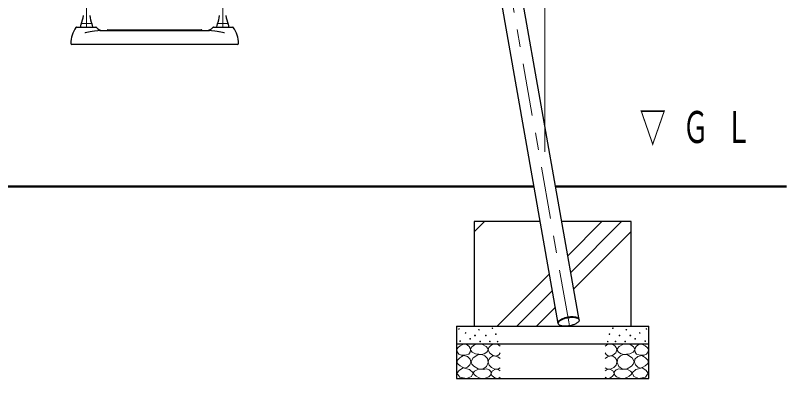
# Model space of a CAD drawing. Units: millimetres on the paper, scale 1:50. Extents: x 197 to 617, y 140 to 437.
# Drawn here: x 336.81 to 380.98, y 202.01 to 222.82 of the extents above; entities that cross this region are included whole.
import ezdxf

# ---------------------------------------------------------------- set-up
doc = ezdxf.new("R2010")
doc.units = ezdxf.units.MM
doc.linetypes.add('USER2', pattern=[6, 3, -1, 1, -1])
doc.layers.add('線', color=2, linetype='Continuous', lineweight=25)
doc.layers.add('補助', color=2, linetype='Continuous', lineweight=13)
doc.styles.add('ＭＳ ゴシック', font='')
doc.styles.get('ＭＳ ゴシック').set_extended_font_data('MS Gothic')

msp = doc.modelspace()

# ---------------------------------------------------------------- linework, layer by layer
at = {"layer": '線', "color": 1, "linetype": 'USER2', "lineweight": 13}
for q in [(358.325, 262.971), (368.542, 205.029)]:
    msp.add_line((368.5, 205.265), q, dxfattribs=at)
at = {"layer": '線', "color": 7}
for p, q in [((369.096, 205.37), (359.336, 260.719)), ((367.904, 205.16), (358.145, 260.509)), ((363.081, 211.007), (363.081, 205.007)), ((366.873, 211.007), (363.081, 211.007)), ((372.081, 211.007), (368.102, 211.007)), ((372.081, 205.007), (372.081, 211.007)), ((362.081, 205.007), (362.081, 202.007)), ((362.081, 205.007), (373.081, 205.007)), ((367.904, 205.16), (367.898, 205.195)), ((369.096, 205.37), (369.09, 205.406)), ((373.081, 202.007), (373.081, 205.007)), ((362.081, 204.007), (373.081, 204.007)), ((362.081, 202.007), (373.081, 202.007))]:
    msp.add_line(p, q, dxfattribs=at)
at = {"layer": '線', "linetype": 'USER2', "lineweight": 13}
for p, q in [((340.881, 222.147), (340.881, 223.527)), ((348.681, 222.147), (348.681, 223.527))]:
    msp.add_line(p, q, dxfattribs=at)
at = {"layer": '線', "color": 7, "lineweight": 13}
for p, q in [((340.613, 222.347), (340.881, 222.361)), ((341.148, 222.347), (340.881, 222.361)), ((348.413, 222.347), (348.681, 222.361)), ((348.948, 222.347), (348.681, 222.361)), ((341.207, 222.147), (340.555, 222.147)), ((348.355, 222.147), (349.007, 222.147)), ((363.081, 210.416), (363.671, 211.007)), ((368.447, 209.048), (370.406, 211.007)), ((368.616, 208.094), (371.529, 211.007)), ((368.784, 207.139), (372.081, 210.436)), ((364.406, 205.007), (367.403, 208.003)), ((365.529, 205.007), (367.571, 207.049)), ((366.651, 205.007), (367.739, 206.095))]:
    msp.add_line(p, q, dxfattribs=at)
at = {"layer": '線', "color": 131}
for p, q in [((340.306, 222.147), (341.403, 222.147)), ((341.116, 222.147), (341.155, 222.147)), ((341.641, 221.947), (347.92, 221.947)), ((342.081, 221.98), (342.076, 221.967)), ((342.091, 221.987), (342.191, 221.987)), ((342.191, 221.987), (347.37, 221.987)), ((347.37, 221.987), (347.471, 221.987)), ((347.485, 221.967), (347.48, 221.98)), ((348.158, 222.147), (349.255, 222.147)), ((348.406, 222.147), (348.446, 222.147)), ((349.521, 221.147), (340.041, 221.147))]:
    msp.add_line(p, q, dxfattribs=at)
at = {"layer": '線', "color": 7, "lineweight": 50}
for p, q in [((366.521, 213.007), (304.186, 213.007)), ((380.981, 213.007), (367.749, 213.007))]:
    msp.add_line(p, q, dxfattribs=at)
at = {"layer": '線'}
msp.add_lwpolyline([(367.898, 205.195), (367.898, 205.227), (367.907, 205.26), (367.927, 205.294), (367.957, 205.327), (367.996, 205.361), (368.043, 205.393), (368.098, 205.424), (368.16, 205.452), (368.227, 205.478), (368.299, 205.501), (368.375, 205.521), (368.452, 205.536), (368.53, 205.548), (368.608, 205.555), (368.683, 205.559), (368.756, 205.557), (368.823, 205.552), (368.886, 205.542), (368.941, 205.527), (368.989, 205.509), (369.028, 205.488), (369.058, 205.463), (369.079, 205.435), (369.09, 205.406)], dxfattribs=at)
at = {"layer": '線', "color": 7}
msp.add_lwpolyline([(367.904, 205.16), (367.903, 205.181), (367.906, 205.203), (367.914, 205.225), (367.926, 205.247), (367.942, 205.269), (367.963, 205.292), (367.988, 205.314), (368.017, 205.336), (368.049, 205.358), (368.085, 205.378), (368.124, 205.398), (368.166, 205.417), (368.211, 205.434), (368.257, 205.451), (368.306, 205.466), (368.356, 205.479), (368.407, 205.491), (368.458, 205.501), (368.511, 205.509), (368.563, 205.516), (368.614, 205.52), (368.665, 205.523), (368.714, 205.523), (368.762, 205.522), (368.808, 205.518), (368.851, 205.513), (368.892, 205.506), (368.93, 205.497), (368.964, 205.486), (368.995, 205.474), (369.022, 205.46), (369.046, 205.444), (369.065, 205.428), (369.08, 205.409), (369.09, 205.39), (369.096, 205.37), (369.097, 205.349), (369.094, 205.328), (369.086, 205.305), (369.074, 205.283), (369.058, 205.261), (369.037, 205.238), (369.012, 205.216), (368.983, 205.194), (368.951, 205.173), (368.915, 205.152), (368.876, 205.132), (368.834, 205.113), (368.789, 205.096), (368.743, 205.079), (368.694, 205.064), (368.644, 205.051), (368.593, 205.039), (368.542, 205.029), (368.49, 205.021), (368.437, 205.015), (368.386, 205.01), (368.335, 205.007), (368.286, 205.007), (368.238, 205.008), (368.192, 205.012), (368.149, 205.017), (368.108, 205.024), (368.07, 205.033), (368.036, 205.044), (368.005, 205.056), (367.978, 205.07), (367.954, 205.086), (367.935, 205.103), (367.92, 205.121), (367.91, 205.14)], close=True, dxfattribs=at)
for centre, radius, start, end in [((339.301, 222.921), 1.4, 334.3662, 355.7087), ((342.46, 222.921), 1.4, 184.2913, 205.6338), ((347.101, 222.921), 1.4, 334.3662, 355.7087), ((350.26, 222.921), 1.4, 184.2913, 205.6338), ((340.865, 222.171), 0.335, 154.3662, 180), ((340.896, 222.171), 0.335, 0, 24.9727), ((348.665, 222.171), 0.335, 155.0273, 180), ((348.696, 222.171), 0.335, 0, 25.6338)]:
    msp.add_arc(centre, radius, start, end, dxfattribs=at)
at = {"layer": '線', "color": 7, "lineweight": 13}
for centre, radius, start, end in [((340.616, 222.287), 0.06, 90, 155.0273), ((341.145, 222.287), 0.06, 24.9727, 90), ((348.416, 222.287), 0.06, 90, 155.0273), ((348.945, 222.287), 0.06, 24.9727, 90), ((340.555, 222.171), 0.024, 180, 270), ((341.207, 222.171), 0.024, 270, 0), ((348.355, 222.171), 0.024, 180, 270), ((349.007, 222.171), 0.024, 270, 0)]:
    msp.add_arc(centre, radius, start, end, dxfattribs=at)
at = {"layer": '線', "color": 131}
for centre, radius, start, end in [((341.581, 221.207), 1.6, 144.7656, 180), ((340.306, 222.107), 0.04, 90, 144.7656), ((341.403, 222.107), 0.04, 43.4325, 90), ((341.868, 222.547), 0.6, 223.4325, 270), ((342.048, 221.977), 0.03, 270, 340), ((342.091, 221.977), 0.01, 90, 160), ((347.471, 221.977), 0.01, 20, 90), ((347.513, 221.977), 0.03, 200, 270), ((347.693, 222.547), 0.6, 270, 316.5675), ((348.158, 222.107), 0.04, 90, 136.5675), ((349.255, 222.107), 0.04, 35.2344, 90), ((347.981, 221.207), 1.6, 0, 35.2344), ((340.041, 221.207), 0.06, 180, 270), ((349.521, 221.207), 0.06, 270, 0)]:
    msp.add_arc(centre, radius, start, end, dxfattribs=at)
at = {"layer": '線', "color": 131, "lineweight": 13}
for points, knots in [([(341.433, 221.935), (341.429, 221.935), (341.426, 221.934), (341.423, 221.934), (341.419, 221.934), (341.416, 221.933), (341.413, 221.933), (341.41, 221.933), (341.406, 221.932), (341.403, 221.932), (341.4, 221.931), (341.396, 221.931), (341.393, 221.931), (341.39, 221.93), (341.386, 221.93), (341.383, 221.93), (341.38, 221.929), (341.377, 221.929), (341.373, 221.928), (341.37, 221.928), (341.367, 221.928), (341.363, 221.927), (341.36, 221.927), (341.357, 221.926), (341.354, 221.926), (341.35, 221.926), (341.347, 221.925), (341.344, 221.925), (341.34, 221.924), (341.337, 221.924), (341.334, 221.923), (341.331, 221.923), (341.327, 221.923), (341.324, 221.922), (341.321, 221.922), (341.317, 221.921), (341.314, 221.921), (341.311, 221.92), (341.308, 221.92), (341.304, 221.92), (341.301, 221.919), (341.298, 221.919), (341.295, 221.918), (341.291, 221.918), (341.288, 221.917), (341.285, 221.917), (341.281, 221.916), (341.278, 221.916), (341.275, 221.915), (341.272, 221.915), (341.268, 221.914), (341.265, 221.914), (341.262, 221.913), (341.258, 221.913), (341.255, 221.912), (341.252, 221.912), (341.249, 221.911), (341.245, 221.911), (341.242, 221.91), (341.239, 221.91), (341.236, 221.909), (341.232, 221.909), (341.229, 221.908), (341.226, 221.908), (341.222, 221.907), (341.219, 221.907), (341.216, 221.906), (341.213, 221.906), (341.209, 221.905), (341.206, 221.905), (341.203, 221.904), (341.2, 221.904), (341.196, 221.903), (341.193, 221.903), (341.19, 221.902), (341.187, 221.902), (341.183, 221.901), (341.18, 221.901), (341.177, 221.9), (341.173, 221.9), (341.17, 221.899), (341.167, 221.898), (341.164, 221.898), (341.16, 221.897), (341.157, 221.897), (341.154, 221.896), (341.151, 221.896), (341.147, 221.895), (341.144, 221.895), (341.141, 221.894), (341.138, 221.893), (341.134, 221.893), (341.131, 221.892), (341.128, 221.892), (341.124, 221.891), (341.121, 221.891), (341.118, 221.89), (341.115, 221.889), (341.111, 221.889), (341.108, 221.888), (341.105, 221.888), (341.102, 221.887), (341.098, 221.887), (341.095, 221.886), (341.092, 221.885), (341.089, 221.885), (341.085, 221.884), (341.082, 221.884), (341.079, 221.883), (341.076, 221.882), (341.072, 221.882), (341.069, 221.881), (341.066, 221.881), (341.063, 221.88), (341.059, 221.879), (341.056, 221.879), (341.053, 221.878), (341.05, 221.878), (341.046, 221.877), (341.043, 221.876), (341.04, 221.876), (341.037, 221.875), (341.033, 221.875), (341.03, 221.874), (341.027, 221.873), (341.024, 221.873), (341.02, 221.872), (341.017, 221.871), (341.014, 221.871), (341.011, 221.87), (341.007, 221.87), (341.004, 221.869), (341.001, 221.868), (340.997, 221.868), (340.994, 221.867), (340.991, 221.866), (340.988, 221.866), (340.985, 221.865), (340.981, 221.864), (340.978, 221.864), (340.975, 221.863), (340.972, 221.863), (340.968, 221.862), (340.965, 221.861), (340.962, 221.861), (340.959, 221.86), (340.955, 221.859), (340.952, 221.859), (340.949, 221.858), (340.946, 221.857), (340.942, 221.857), (340.939, 221.856), (340.936, 221.855), (340.933, 221.855), (340.929, 221.854), (340.926, 221.853), (340.923, 221.853), (340.92, 221.852), (340.916, 221.851), (340.913, 221.851), (340.91, 221.85), (340.907, 221.849), (340.903, 221.849), (340.9, 221.848), (340.897, 221.847), (340.894, 221.847), (340.89, 221.846), (340.887, 221.845), (340.884, 221.845), (340.881, 221.844), (340.877, 221.843), (340.874, 221.843), (340.871, 221.842), (340.868, 221.841), (340.864, 221.841), (340.861, 221.84), (340.858, 221.839), (340.855, 221.839), (340.852, 221.838), (340.848, 221.837), (340.845, 221.837), (340.842, 221.836), (340.839, 221.835), (340.835, 221.834), (340.832, 221.834), (340.829, 221.833), (340.826, 221.832), (340.822, 221.832), (340.819, 221.831), (340.816, 221.83), (340.813, 221.83), (340.809, 221.829), (340.806, 221.828), (340.803, 221.828), (340.8, 221.827), (340.796, 221.826), (340.793, 221.825), (340.79, 221.825), (340.787, 221.824)], [0, 0, 0, 0, 1, 1, 1, 2, 2, 2, 3, 3, 3, 4, 4, 4, 5, 5, 5, 6, 6, 6, 7, 7, 7, 8, 8, 8, 9, 9, 9, 10, 10, 10, 11, 11, 11, 12, 12, 12, 13, 13, 13, 14, 14, 14, 15, 15, 15, 16, 16, 16, 17, 17, 17, 18, 18, 18, 19, 19, 19, 20, 20, 20, 21, 21, 21, 22, 22, 22, 23, 23, 23, 24, 24, 24, 25, 25, 25, 26, 26, 26, 27, 27, 27, 28, 28, 28, 29, 29, 29, 30, 30, 30, 31, 31, 31, 32, 32, 32, 33, 33, 33, 34, 34, 34, 35, 35, 35, 36, 36, 36, 37, 37, 37, 38, 38, 38, 39, 39, 39, 40, 40, 40, 41, 41, 41, 42, 42, 42, 43, 43, 43, 44, 44, 44, 45, 45, 45, 46, 46, 46, 47, 47, 47, 48, 48, 48, 49, 49, 49, 50, 50, 50, 51, 51, 51, 52, 52, 52, 53, 53, 53, 54, 54, 54, 55, 55, 55, 56, 56, 56, 57, 57, 57, 58, 58, 58, 59, 59, 59, 60, 60, 60, 61, 61, 61, 62, 62, 62, 63, 63, 63, 64, 64, 64, 65, 65, 65, 66, 66, 66, 66]), ([(341.641, 221.947), (341.639, 221.947), (341.636, 221.947), (341.634, 221.947), (341.632, 221.947), (341.629, 221.947), (341.627, 221.947), (341.625, 221.947), (341.622, 221.947), (341.62, 221.947), (341.618, 221.947), (341.615, 221.947), (341.613, 221.947), (341.611, 221.947), (341.608, 221.947), (341.606, 221.946), (341.604, 221.946), (341.601, 221.946), (341.599, 221.946), (341.597, 221.946), (341.595, 221.946), (341.592, 221.946), (341.59, 221.946), (341.588, 221.946), (341.585, 221.946), (341.583, 221.946), (341.581, 221.946), (341.578, 221.946), (341.576, 221.946), (341.574, 221.945), (341.571, 221.945), (341.569, 221.945), (341.567, 221.945), (341.564, 221.945), (341.562, 221.945), (341.56, 221.945), (341.557, 221.945), (341.555, 221.945), (341.553, 221.944), (341.55, 221.944), (341.548, 221.944), (341.546, 221.944), (341.544, 221.944), (341.541, 221.944), (341.539, 221.944), (341.537, 221.944), (341.534, 221.943), (341.532, 221.943), (341.53, 221.943), (341.527, 221.943), (341.525, 221.943), (341.523, 221.943), (341.52, 221.943), (341.518, 221.942), (341.516, 221.942), (341.513, 221.942), (341.511, 221.942), (341.509, 221.942), (341.506, 221.942), (341.504, 221.941), (341.502, 221.941), (341.5, 221.941), (341.497, 221.941), (341.495, 221.941), (341.493, 221.94), (341.49, 221.94), (341.488, 221.94), (341.486, 221.94), (341.483, 221.94), (341.481, 221.94), (341.479, 221.939), (341.476, 221.939), (341.474, 221.939), (341.472, 221.939), (341.469, 221.938), (341.467, 221.938), (341.465, 221.938), (341.463, 221.938), (341.46, 221.938), (341.458, 221.937), (341.456, 221.937), (341.453, 221.937), (341.451, 221.937), (341.449, 221.937), (341.446, 221.936), (341.444, 221.936), (341.442, 221.936), (341.439, 221.936), (341.437, 221.935), (341.435, 221.935), (341.433, 221.935)], [0, 0, 0, 0, 1, 1, 1, 2, 2, 2, 3, 3, 3, 4, 4, 4, 5, 5, 5, 6, 6, 6, 7, 7, 7, 8, 8, 8, 9, 9, 9, 10, 10, 10, 11, 11, 11, 12, 12, 12, 13, 13, 13, 14, 14, 14, 15, 15, 15, 16, 16, 16, 17, 17, 17, 18, 18, 18, 19, 19, 19, 20, 20, 20, 21, 21, 21, 22, 22, 22, 23, 23, 23, 24, 24, 24, 25, 25, 25, 26, 26, 26, 27, 27, 27, 28, 28, 28, 29, 29, 29, 30, 30, 30, 30]), ([(348.129, 221.935), (348.126, 221.935), (348.124, 221.935), (348.122, 221.936), (348.119, 221.936), (348.117, 221.936), (348.115, 221.936), (348.113, 221.937), (348.11, 221.937), (348.108, 221.937), (348.106, 221.937), (348.103, 221.937), (348.101, 221.938), (348.099, 221.938), (348.096, 221.938), (348.094, 221.938), (348.092, 221.938), (348.089, 221.939), (348.087, 221.939), (348.085, 221.939), (348.083, 221.939), (348.08, 221.94), (348.078, 221.94), (348.076, 221.94), (348.073, 221.94), (348.071, 221.94), (348.069, 221.94), (348.066, 221.941), (348.064, 221.941), (348.062, 221.941), (348.059, 221.941), (348.057, 221.941), (348.055, 221.942), (348.052, 221.942), (348.05, 221.942), (348.048, 221.942), (348.046, 221.942), (348.043, 221.942), (348.041, 221.943), (348.039, 221.943), (348.036, 221.943), (348.034, 221.943), (348.032, 221.943), (348.029, 221.943), (348.027, 221.943), (348.025, 221.944), (348.022, 221.944), (348.02, 221.944), (348.018, 221.944), (348.015, 221.944), (348.013, 221.944), (348.011, 221.944), (348.008, 221.944), (348.006, 221.945), (348.004, 221.945), (348.002, 221.945), (347.999, 221.945), (347.997, 221.945), (347.995, 221.945), (347.992, 221.945), (347.99, 221.945), (347.988, 221.945), (347.985, 221.946), (347.983, 221.946), (347.981, 221.946), (347.978, 221.946), (347.976, 221.946), (347.974, 221.946), (347.971, 221.946), (347.969, 221.946), (347.967, 221.946), (347.964, 221.946), (347.962, 221.946), (347.96, 221.946), (347.957, 221.946), (347.955, 221.946), (347.953, 221.947), (347.951, 221.947), (347.948, 221.947), (347.946, 221.947), (347.944, 221.947), (347.941, 221.947), (347.939, 221.947), (347.937, 221.947), (347.934, 221.947), (347.932, 221.947), (347.93, 221.947), (347.927, 221.947), (347.925, 221.947), (347.923, 221.947), (347.92, 221.947)], [0, 0, 0, 0, 1, 1, 1, 2, 2, 2, 3, 3, 3, 4, 4, 4, 5, 5, 5, 6, 6, 6, 7, 7, 7, 8, 8, 8, 9, 9, 9, 10, 10, 10, 11, 11, 11, 12, 12, 12, 13, 13, 13, 14, 14, 14, 15, 15, 15, 16, 16, 16, 17, 17, 17, 18, 18, 18, 19, 19, 19, 20, 20, 20, 21, 21, 21, 22, 22, 22, 23, 23, 23, 24, 24, 24, 25, 25, 25, 26, 26, 26, 27, 27, 27, 28, 28, 28, 29, 29, 29, 30, 30, 30, 30]), ([(348.774, 221.824), (348.771, 221.825), (348.768, 221.825), (348.765, 221.826), (348.762, 221.827), (348.758, 221.828), (348.755, 221.828), (348.752, 221.829), (348.749, 221.83), (348.745, 221.83), (348.742, 221.831), (348.739, 221.832), (348.736, 221.832), (348.732, 221.833), (348.729, 221.834), (348.726, 221.835), (348.723, 221.835), (348.719, 221.836), (348.716, 221.837), (348.713, 221.837), (348.71, 221.838), (348.707, 221.839), (348.703, 221.839), (348.7, 221.84), (348.697, 221.841), (348.694, 221.841), (348.69, 221.842), (348.687, 221.843), (348.684, 221.843), (348.681, 221.844), (348.677, 221.845), (348.674, 221.845), (348.671, 221.846), (348.668, 221.847), (348.664, 221.847), (348.661, 221.848), (348.658, 221.849), (348.655, 221.849), (348.651, 221.85), (348.648, 221.851), (348.645, 221.851), (348.642, 221.852), (348.638, 221.853), (348.635, 221.853), (348.632, 221.854), (348.629, 221.855), (348.625, 221.855), (348.622, 221.856), (348.619, 221.857), (348.616, 221.857), (348.612, 221.858), (348.609, 221.859), (348.606, 221.859), (348.603, 221.86), (348.599, 221.861), (348.596, 221.861), (348.593, 221.862), (348.59, 221.863), (348.587, 221.863), (348.583, 221.864), (348.58, 221.864), (348.577, 221.865), (348.574, 221.866), (348.57, 221.866), (348.567, 221.867), (348.564, 221.868), (348.56, 221.868), (348.557, 221.869), (348.554, 221.87), (348.551, 221.87), (348.548, 221.871), (348.544, 221.871), (348.541, 221.872), (348.538, 221.873), (348.534, 221.873), (348.531, 221.874), (348.528, 221.875), (348.525, 221.875), (348.521, 221.876), (348.518, 221.876), (348.515, 221.877), (348.512, 221.878), (348.508, 221.878), (348.505, 221.879), (348.502, 221.879), (348.499, 221.88), (348.495, 221.881), (348.492, 221.881), (348.489, 221.882), (348.486, 221.882), (348.482, 221.883), (348.479, 221.884), (348.476, 221.884), (348.473, 221.885), (348.469, 221.885), (348.466, 221.886), (348.463, 221.887), (348.46, 221.887), (348.456, 221.888), (348.453, 221.888), (348.45, 221.889), (348.447, 221.889), (348.443, 221.89), (348.44, 221.891), (348.437, 221.891), (348.434, 221.892), (348.43, 221.892), (348.427, 221.893), (348.424, 221.893), (348.42, 221.894), (348.417, 221.895), (348.414, 221.895), (348.411, 221.896), (348.407, 221.896), (348.404, 221.897), (348.401, 221.897), (348.398, 221.898), (348.394, 221.898), (348.391, 221.899), (348.388, 221.9), (348.385, 221.9), (348.381, 221.901), (348.378, 221.901), (348.375, 221.902), (348.371, 221.902), (348.368, 221.903), (348.365, 221.903), (348.362, 221.904), (348.358, 221.904), (348.355, 221.905), (348.352, 221.905), (348.349, 221.906), (348.345, 221.906), (348.342, 221.907), (348.339, 221.907), (348.336, 221.908), (348.332, 221.908), (348.329, 221.909), (348.326, 221.909), (348.322, 221.91), (348.319, 221.91), (348.316, 221.911), (348.313, 221.911), (348.309, 221.912), (348.306, 221.912), (348.303, 221.913), (348.3, 221.913), (348.296, 221.914), (348.293, 221.914), (348.29, 221.915), (348.286, 221.915), (348.283, 221.916), (348.28, 221.916), (348.277, 221.917), (348.273, 221.917), (348.27, 221.918), (348.267, 221.918), (348.263, 221.919), (348.26, 221.919), (348.257, 221.92), (348.254, 221.92), (348.25, 221.92), (348.247, 221.921), (348.244, 221.921), (348.241, 221.922), (348.237, 221.922), (348.234, 221.923), (348.231, 221.923), (348.227, 221.923), (348.224, 221.924), (348.221, 221.924), (348.218, 221.925), (348.214, 221.925), (348.211, 221.926), (348.208, 221.926), (348.204, 221.926), (348.201, 221.927), (348.198, 221.927), (348.195, 221.928), (348.191, 221.928), (348.188, 221.928), (348.185, 221.929), (348.181, 221.929), (348.178, 221.93), (348.175, 221.93), (348.172, 221.93), (348.168, 221.931), (348.165, 221.931), (348.162, 221.931), (348.158, 221.932), (348.155, 221.932), (348.152, 221.933), (348.148, 221.933), (348.145, 221.933), (348.142, 221.934), (348.139, 221.934), (348.135, 221.934), (348.132, 221.935), (348.129, 221.935)], [0, 0, 0, 0, 1, 1, 1, 2, 2, 2, 3, 3, 3, 4, 4, 4, 5, 5, 5, 6, 6, 6, 7, 7, 7, 8, 8, 8, 9, 9, 9, 10, 10, 10, 11, 11, 11, 12, 12, 12, 13, 13, 13, 14, 14, 14, 15, 15, 15, 16, 16, 16, 17, 17, 17, 18, 18, 18, 19, 19, 19, 20, 20, 20, 21, 21, 21, 22, 22, 22, 23, 23, 23, 24, 24, 24, 25, 25, 25, 26, 26, 26, 27, 27, 27, 28, 28, 28, 29, 29, 29, 30, 30, 30, 31, 31, 31, 32, 32, 32, 33, 33, 33, 34, 34, 34, 35, 35, 35, 36, 36, 36, 37, 37, 37, 38, 38, 38, 39, 39, 39, 40, 40, 40, 41, 41, 41, 42, 42, 42, 43, 43, 43, 44, 44, 44, 45, 45, 45, 46, 46, 46, 47, 47, 47, 48, 48, 48, 49, 49, 49, 50, 50, 50, 51, 51, 51, 52, 52, 52, 53, 53, 53, 54, 54, 54, 55, 55, 55, 56, 56, 56, 57, 57, 57, 58, 58, 58, 59, 59, 59, 60, 60, 60, 61, 61, 61, 62, 62, 62, 63, 63, 63, 64, 64, 64, 65, 65, 65, 66, 66, 66, 66])]:
    msp.add_open_spline(points, degree=3, knots=knots, dxfattribs=at)
at = {"layer": '補助'}
msp.add_line((367.135, 215.007), (367.135, 295.383), dxfattribs=at)
for points in [[(362.53, 203.995), (362.4, 203.944), (362.276, 203.874), (362.159, 203.794), (362.086, 203.684), (362.106, 203.533), (362.206, 203.406), (362.344, 203.354), (362.498, 203.349), (362.65, 203.361), (362.777, 203.412), (362.852, 203.518), (362.878, 203.646), (362.861, 203.75), (362.802, 203.849), (362.679, 203.946)], [(363.318, 203.997), (363.22, 203.984), (363.107, 203.943), (362.948, 203.827), (362.875, 203.689), (362.892, 203.609), (362.967, 203.521), (363.157, 203.426), (363.356, 203.397), (363.503, 203.393), (363.653, 203.424), (363.805, 203.516), (363.88, 203.64), (363.861, 203.733), (363.767, 203.84), (363.553, 203.964)], [(371.843, 203.997), (371.941, 203.984), (372.054, 203.943), (372.213, 203.827), (372.286, 203.689), (372.269, 203.609), (372.195, 203.521), (372.005, 203.426), (371.805, 203.397), (371.658, 203.393), (371.508, 203.424), (371.356, 203.516), (371.281, 203.64), (371.3, 203.733), (371.394, 203.84), (371.608, 203.964)], [(372.632, 203.995), (372.761, 203.944), (372.885, 203.874), (373.002, 203.794), (373.075, 203.684), (373.055, 203.533), (372.955, 203.406), (372.818, 203.354), (372.663, 203.349), (372.511, 203.361), (372.385, 203.412), (372.309, 203.518), (372.283, 203.646), (372.3, 203.75), (372.359, 203.849), (372.482, 203.946)], [(362.479, 203.336), (362.372, 203.28), (362.263, 203.196), (362.134, 203.06), (362.086, 202.924), (362.159, 202.827), (362.289, 202.74), (362.422, 202.654), (362.555, 202.613), (362.708, 202.662), (362.834, 202.791), (362.896, 202.956), (362.865, 203.127), (362.702, 203.272)], [(363.064, 202.71), (363.316, 202.573), (363.583, 202.553), (363.789, 202.702), (363.886, 202.937), (363.84, 203.153), (363.702, 203.316), (363.525, 203.384), (363.302, 203.359), (363.027, 203.198), (362.907, 202.98), (362.96, 202.837)], [(372.097, 202.71), (371.845, 202.573), (371.578, 202.553), (371.373, 202.702), (371.276, 202.937), (371.321, 203.153), (371.459, 203.316), (371.636, 203.384), (371.859, 203.359), (372.134, 203.198), (372.254, 202.98), (372.201, 202.837)], [(372.682, 203.336), (372.789, 203.28), (372.898, 203.196), (373.027, 203.06), (373.075, 202.924), (373.003, 202.827), (372.872, 202.74), (372.74, 202.654), (372.606, 202.613), (372.453, 202.662), (372.327, 202.791), (372.265, 202.956), (372.296, 203.127), (372.459, 203.272)], [(362.463, 202.617), (362.236, 202.497), (362.1, 202.321), (362.27, 202.095), (362.638, 202.013), (362.925, 202.135), (363.034, 202.342), (362.818, 202.525)], [(363.605, 202.534), (363.454, 202.547), (363.291, 202.518), (363.113, 202.437), (363.026, 202.329), (363.08, 202.235), (363.199, 202.145), (363.329, 202.068), (363.475, 202.021), (363.712, 202.025), (363.918, 202.107), (364.012, 202.203), (364.053, 202.318), (364.032, 202.421), (363.951, 202.513), (363.783, 202.563)], [(371.557, 202.534), (371.707, 202.547), (371.87, 202.518), (372.049, 202.437), (372.135, 202.329), (372.081, 202.235), (371.962, 202.145), (371.833, 202.068), (371.686, 202.021), (371.449, 202.025), (371.243, 202.107), (371.149, 202.203), (371.108, 202.318), (371.129, 202.421), (371.211, 202.513), (371.379, 202.563)], [(372.699, 202.617), (372.925, 202.497), (373.061, 202.321), (372.892, 202.095), (372.523, 202.013), (372.236, 202.135), (372.127, 202.342), (372.343, 202.525)]]:
    msp.add_lwpolyline(points, close=True, dxfattribs=at)
for points in [[(364.581, 203.873), (364.412, 203.97), (364.238, 204), (364.126, 203.966), (364.023, 203.892), (363.934, 203.786), (363.896, 203.651), (363.97, 203.476), (364.131, 203.347), (364.297, 203.299), (364.441, 203.322), (364.522, 203.389), (364.581, 203.48)], [(370.581, 203.873), (370.749, 203.97), (370.923, 204), (371.035, 203.966), (371.138, 203.892), (371.228, 203.786), (371.265, 203.651), (371.192, 203.476), (371.031, 203.347), (370.865, 203.299), (370.72, 203.322), (370.639, 203.389), (370.581, 203.48)], [(364.574, 203.15), (364.431, 203.26), (364.27, 203.309), (364.136, 203.284), (364.017, 203.207), (363.929, 203.092), (363.896, 202.948), (363.95, 202.775), (364.074, 202.637), (364.226, 202.56), (364.378, 202.542), (364.481, 202.571), (364.574, 202.624)], [(370.587, 203.15), (370.73, 203.26), (370.891, 203.309), (371.025, 203.284), (371.145, 203.207), (371.232, 203.092), (371.265, 202.948), (371.212, 202.775), (371.088, 202.637), (370.935, 202.56), (370.783, 202.542), (370.68, 202.571), (370.587, 202.624)], [(364.581, 202.46), (364.46, 202.526), (364.314, 202.542), (364.14, 202.455), (364.055, 202.32), (364.067, 202.247), (364.124, 202.162), (364.268, 202.052), (364.416, 202.016), (364.502, 202.037), (364.581, 202.079)], [(370.581, 202.46), (370.701, 202.526), (370.847, 202.542), (371.021, 202.455), (371.107, 202.32), (371.094, 202.247), (371.037, 202.162), (370.894, 202.052), (370.745, 202.016), (370.659, 202.037), (370.581, 202.079)]]:
    msp.add_lwpolyline(points, dxfattribs=at)
for centre in [(362.213, 204.85), (362.593, 204.622), (363.36, 204.806), (364.129, 204.889), (364.329, 204.548), (370.832, 204.548), (371.032, 204.889), (371.802, 204.806), (372.568, 204.622), (372.949, 204.85), (362.276, 204.153), (362.853, 204.286), (363.132, 204.477), (363.429, 204.134), (363.751, 204.478), (363.983, 204.137), (364.426, 204.126), (370.735, 204.126), (371.178, 204.137), (371.411, 204.478), (371.732, 204.134), (372.03, 204.477), (372.308, 204.286), (372.885, 204.153)]:
    msp.add_circle(centre, 0.02, dxfattribs=at)

# ---------------------------------------------------------------- texts
at = {"layer": '補助', "insert": (372.564, 217.34), "char_height": 1.833, "attachment_point": 1, "style": 'ＭＳ ゴシック'}
msp.add_mtext('\\T1.64;\\W0.6;▽ＧＬ', dxfattribs=at)

doc.saveas('drawing.dxf')
